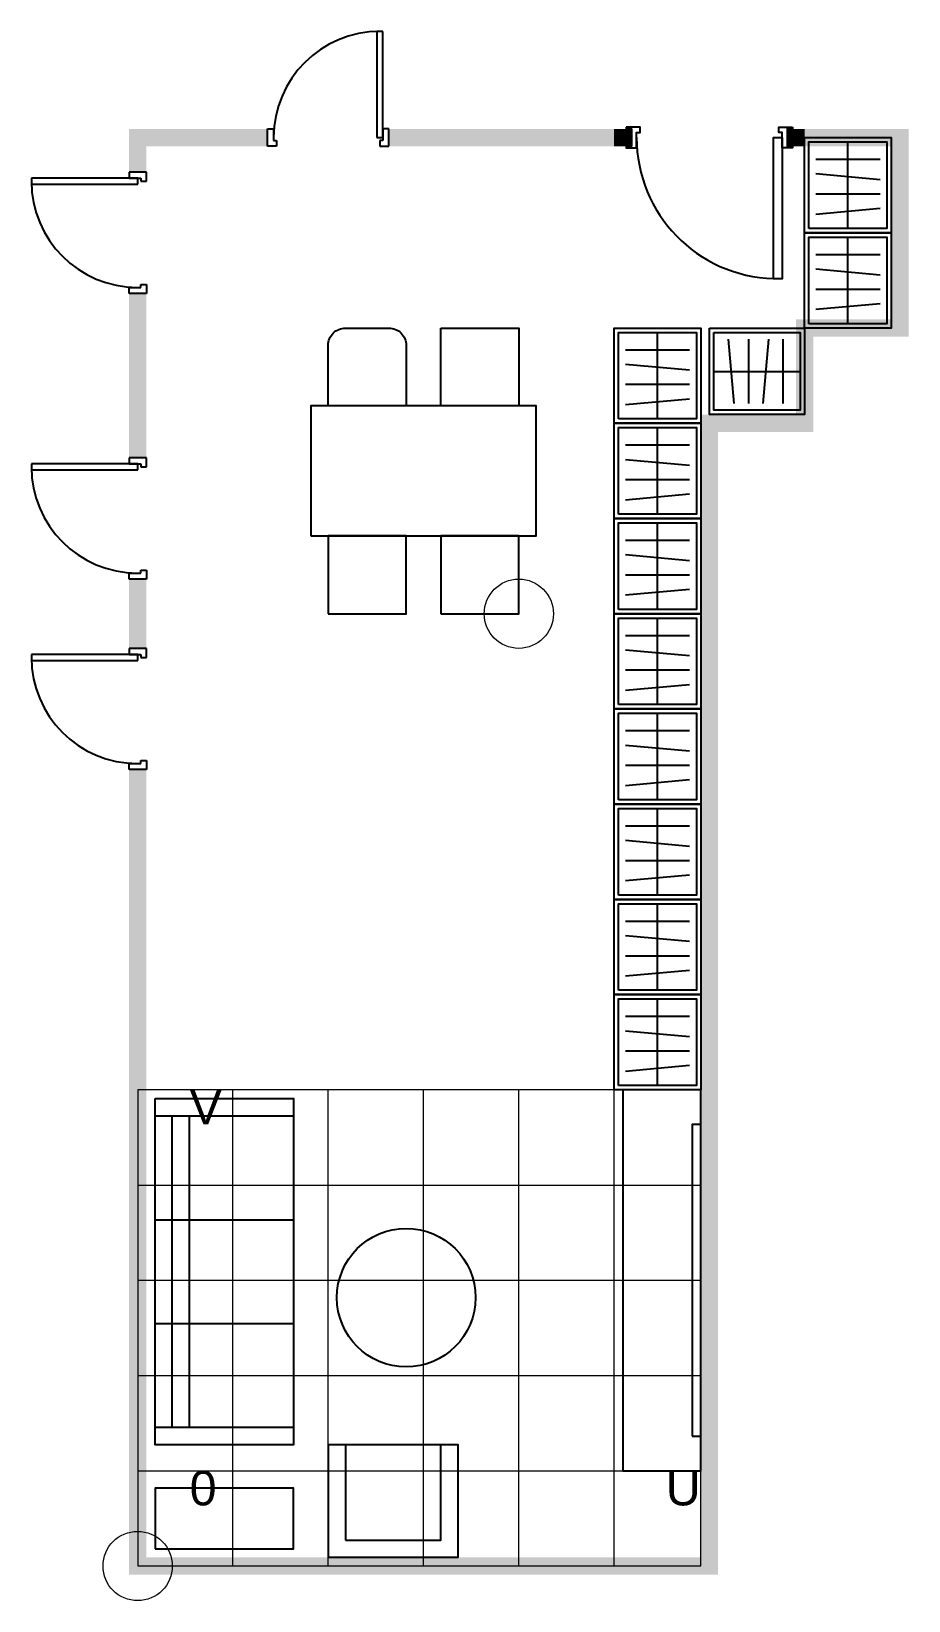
# Model space of a CAD drawing. Header units: millimetres. Extents: x 4337 to 9400, y 1450 to 10513.
import ezdxf

# ---------------------------------------------------------------- set-up
doc = ezdxf.new("R2010")
doc.units = ezdxf.units.MM
doc.layers.add('helper', color=30, linetype='Continuous', lineweight=5)
doc.styles.get("Standard").update_dxf_attribs({"font": 'arial.ttf'})

# ---------------------------------------------------------------- blocks, each defined once
blk = doc.blocks.new('Door_Wide')
blk.add_line((100, 50), (100, -50))
for points in [[(70, 60), (70, 50), (100, 50), (100, -50), (70, -50), (70, -60), (130, -60), (130, -50), (130, 30), (150, 30), (150, 60), (70, 60)], [(1030, 60), (1030, 50), (1000, 50), (1000, -50), (1030, -50), (1030, -60), (970, -60), (970, -50), (970, 30), (950, 30), (950, 60), (1030, 60)]]:
    blk.add_lwpolyline(points)
blk.add_lwpolyline([(970, 0), (970, -815), (920, -815), (920, 0)], close=True)
blk.add_arc((945, 0), 815, 180, 268.24219)
for points in [[(0, 50), (0, -50), (100, 50), (100, -50)], [(1000, 50), (1000, -50), (1100, 50), (1100, -50)]]:
    blk.add_solid(points)
blk = doc.blocks.new('Sitting')
for p, q in [((100, 2600), (900, 2600)), ((200, 800), (200, 2600)), ((300, 800), (300, 2600)), ((900, 2600), (900, 800)), ((100, 2000), (900, 2000)), ((100, 1400), (900, 1400)), ((900, 800), (100, 800))]:
    blk.add_line(p, q)
for points in [[(2800, 550), (3250, 550), (3250, 2750), (2800, 2750)], [(100, 2700), (900, 2700), (900, 700), (100, 700)], [(3200, 750), (3250, 750), (3250, 2550), (3200, 2550)], [(1100, 50), (1850, 50), (1850, 700), (1100, 700)], [(1200, 150), (1750, 150), (1750, 700), (1200, 700)], [(100, 100), (900, 100), (900, 450), (100, 450)]]:
    blk.add_lwpolyline(points, close=True)
blk.add_circle((1550, 1550), 400)
at = {"layer": 'helper'}
for p, q in [((3250, 2750), (0, 2750)), ((0, 2750), (0, 0)), ((550, 0), (550, 2750)), ((1100, 0), (1100, 2750)), ((1650, 0), (1650, 2750)), ((2200, 0), (2200, 2750)), ((2750, 0), (2750, 2750)), ((3250, 0), (3250, 2750)), ((0, 2200), (3250, 2200)), ((0, 1650), (3250, 1650)), ((0, 1100), (3250, 1100)), ((0, 550), (3250, 550)), ((0, 0), (3250, 0))]:
    blk.add_line(p, q, dxfattribs=at)
blk.add_lwpolyline([(0, 0, 0, 0, 0), (2629.1, 1459.5, 200, 0, 0), (2803.9, 1556.6, 0, 0, 0)], format="xyseb", dxfattribs=at)
blk.add_circle((0, 0), 200, dxfattribs=at)
at = {"layer": 'helper', "char_height": 200}
for s, insert, attachment_point in [('V', (300, 2750), 1), ('0', (300, 550), 1), ('U', (3250, 550), 3)]:
    blk.add_mtext_dynamic_manual_height_columns(s, width=550, gutter_width=12.5, heights=[0], dxfattribs=dict(at, insert=insert, attachment_point=attachment_point))
blk = doc.blocks.new('Dining')
blk.add_lwpolyline([(100, 0), (350, 0, -0.414214), (450, -100), (450, -450), (0, -450), (0, -100, -0.414214)], format="xyb", close=True)
for points in [[(650, 0), (1100, 0), (1100, -450), (650, -450)], [(-100, -1200), (1200, -1200), (1200, -450), (-100, -450)], [(0, -1650), (450, -1650), (450, -1200), (0, -1200)], [(650, -1650), (1100, -1650), (1100, -1200), (650, -1200)]]:
    blk.add_lwpolyline(points, close=True)
at = {"layer": 'helper'}
blk.add_lwpolyline([(1100, -1650, 0, 0, 0), (510.2, -302.1, 200, 0, 0), (430.1, -118.8, 0, 0, 0)], format="xyseb", dxfattribs=at)
blk.add_circle((1100, -1650), 200, dxfattribs=at)
blk = doc.blocks.new('robe')
at = {"true_color": 0xffffff}
for p, q in [((250, 25), (250, 525)), ((65, 425), (435, 425)), ((65, 341.7), (435, 308.3)), ((65, 225), (435, 225)), ((65, 108.3), (435, 141.7))]:
    blk.add_line(p, q, dxfattribs=at)
for points in [[(0, 0), (0, 550), (500, 550), (500, 0)], [(25, 25), (25, 525), (475, 525), (475, 25)]]:
    blk.add_lwpolyline(points, close=True, dxfattribs=at)
blk = doc.blocks.new('AllBlock')
for points in [[(4900, 9950), (4900, 9850), (5550, 9950), (5550, 9850)], [(6550, 9950), (6550, 9850), (7200, 9950), (7200, 9850)], [(7100, 9950), (7100, 9850), (7750, 9950), (7750, 9850)], [(8750, 9950), (8750, 9850), (9400, 9950), (9400, 9850)], [(9300, 9950), (9300, 9300), (9400, 9950), (9400, 9300)], [(9300, 9400), (9300, 8750), (9400, 9400), (9400, 8750)], [(4900, 8850), (4900, 8200), (5000, 8850), (5000, 8200)], [(8750, 8850), (8750, 8750), (9400, 8850), (9400, 8750)], [(8750, 8850), (8750, 8200), (8850, 8850), (8850, 8200)], [(8200, 8300), (8200, 8200), (8850, 8300), (8850, 8200)], [(8200, 8300), (8200, 7650), (8300, 8300), (8300, 7650)], [(8200, 7750), (8200, 7100), (8300, 7750), (8300, 7100)], [(8200, 7200), (8200, 6550), (8300, 7200), (8300, 6550)], [(8200, 6650), (8200, 6000), (8300, 6650), (8300, 6000)], [(4900, 6100), (4900, 5450), (5000, 6100), (5000, 5450)], [(8200, 6100), (8200, 5450), (8300, 6100), (8300, 5450)], [(4900, 5550), (4900, 4900), (5000, 5550), (5000, 4900)], [(8200, 5550), (8200, 4900), (8300, 5550), (8300, 4900)], [(4900, 5000), (4900, 4350), (5000, 5000), (5000, 4350)], [(8200, 5000), (8200, 4350), (8300, 5000), (8300, 4350)], [(4900, 4450), (4900, 3800), (5000, 4450), (5000, 3800)], [(8200, 4450), (8200, 3800), (8300, 4450), (8300, 3800)], [(4900, 3900), (4900, 3250), (5000, 3900), (5000, 3250)], [(8200, 3900), (8200, 3250), (8300, 3900), (8300, 3250)], [(4900, 3350), (4900, 2700), (5000, 3350), (5000, 2700)], [(8200, 3350), (8200, 2700), (8300, 3350), (8300, 2700)], [(4900, 2800), (4900, 2150), (5000, 2800), (5000, 2150)], [(8200, 2800), (8200, 2150), (8300, 2800), (8300, 2150)], [(4900, 2250), (4900, 1600), (5000, 2250), (5000, 1600)], [(8200, 2250), (8200, 1600), (8300, 2250), (8300, 1600)], [(4900, 1700), (4900, 1600), (5550, 1700), (5550, 1600)], [(5450, 1700), (5450, 1600), (6100, 1700), (6100, 1600)], [(6000, 1700), (6000, 1600), (6650, 1700), (6650, 1600)], [(6550, 1700), (6550, 1600), (7200, 1700), (7200, 1600)], [(7100, 1700), (7100, 1600), (7750, 1700), (7750, 1600)], [(7650, 1700), (7650, 1600), (8300, 1700), (8300, 1600)]]:
    blk.add_solid(points)
for name, p in [('Door_Wide', (7700, 9900)), ('robe', (8800, 9350)), ('robe', (8800, 8800)), ('Dining', (6050, 8800)), ('robe', (7700, 8250)), ('robe', (7700, 7700)), ('robe', (7700, 7150)), ('robe', (7700, 6600)), ('robe', (7700, 6050)), ('robe', (7700, 5500)), ('robe', (7700, 4950)), ('robe', (7700, 4400)), ('Sitting', (4950, 1650))]:
    blk.add_blockref(name, p)
at = {"rotation": 270}
blk.add_blockref('robe', (8250, 8800), dxfattribs=at)
blk = doc.blocks.new('Door_Narrow')
at = {"color": 7}
for p, q in [((0, -234.6), (-613.5, -234.6)), ((-613.5, -234.6), (-613.5, -269.2)), ((-613.5, -269.2), (0, -269.2)), ((-50, -200), (-50, -234.6)), ((50, -200), (-50, -200)), ((-50, -200), (-50, -234.6)), ((-50, -234.6), (17.3, -234.6)), ((-50, -234.6), (17.3, -234.6)), ((0, -269.2), (0, -234.6)), ((17.3, -234.6), (17.3, -251.9)), ((17.3, -234.6), (17.3, -251.9)), ((17.3, -251.9), (50, -251.9)), ((17.3, -251.9), (50, -251.9)), ((50, -251.9), (50, -200)), ((50, -251.9), (50, -200)), ((-50, -900), (-50, -865.4)), ((-50, -865.4), (17.3, -865.4)), ((50, -900), (-50, -900)), ((17.3, -865.4), (17.3, -848.1)), ((17.3, -848.1), (50, -848.1)), ((50, -848.1), (50, -900))]:
    blk.add_line(p, q, dxfattribs=at)
blk.add_arc((0, -251.9), 613.5, 180, 269.9, dxfattribs=at)
for points in [[(50, 0), (-50, 0), (50, -200), (-50, -200)], [(50, -900), (-50, -900), (50, -1100), (-50, -1100)]]:
    blk.add_solid(points, dxfattribs=at)

msp = doc.modelspace()

# ---------------------------------------------------------------- block references
at = {"rotation": 270}
msp.add_blockref('Door_Narrow', (6600, 9900), dxfattribs=at)
for name, p in [('Door_Narrow', (4950, 9900)), ('AllBlock', (0, 0)), ('Door_Narrow', (4950, 8250)), ('Door_Narrow', (4950, 7150))]:
    msp.add_blockref(name, p)

doc.saveas('drawing.dxf')
